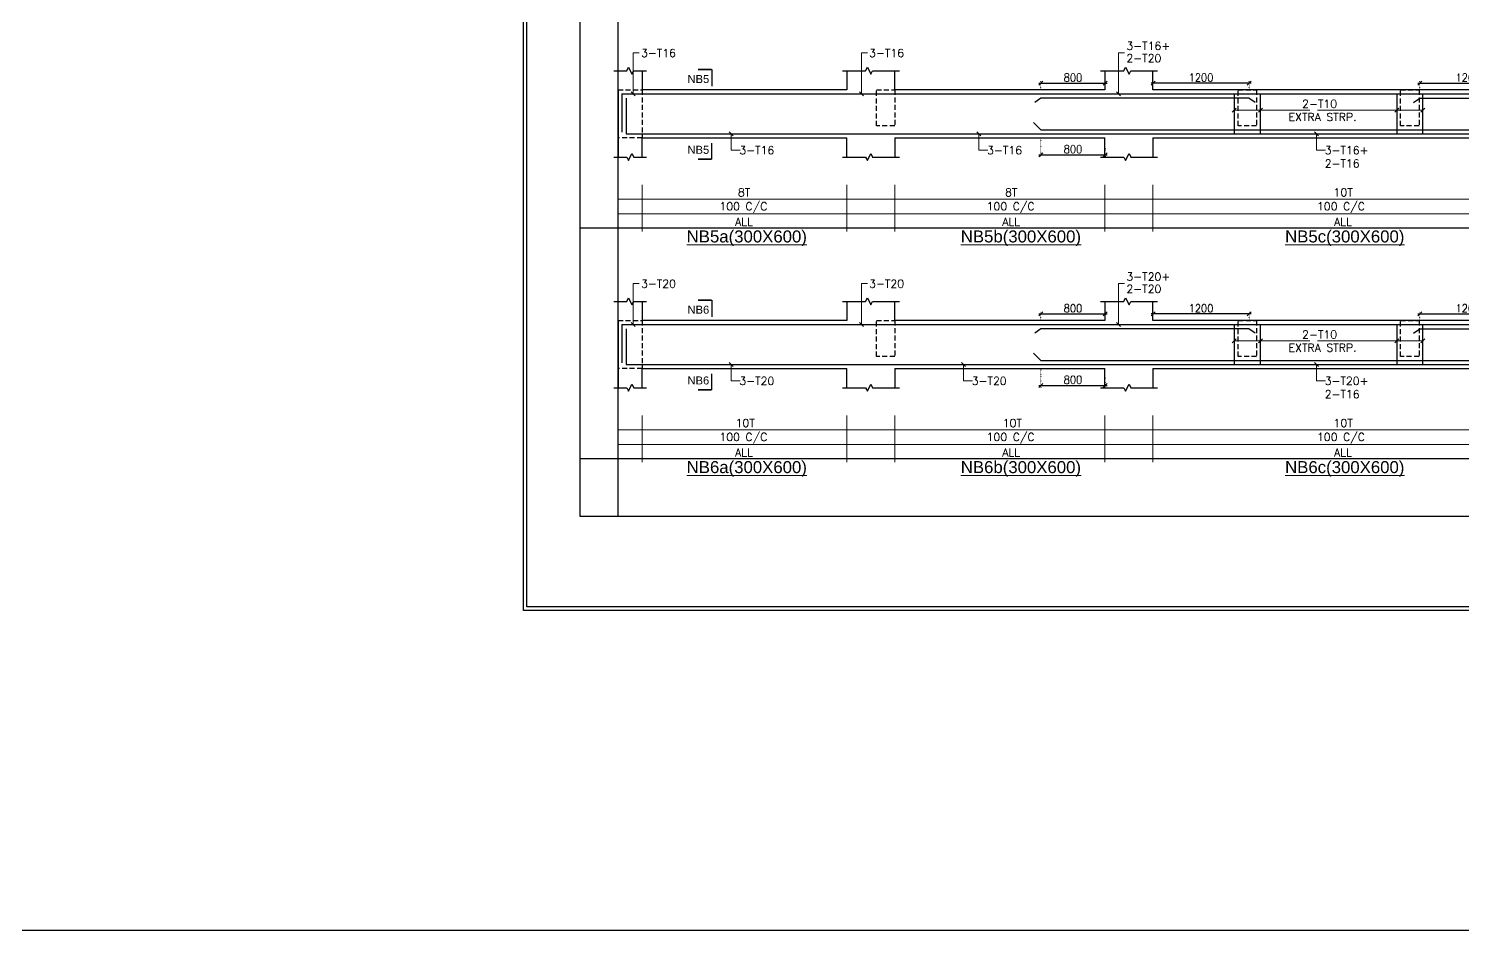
# Model space of a CAD drawing. Header units: millimetres. Extents: x 1864042 to 2029466, y -1645991 to -1593441.
# Drawn here: x 1905398 to 1923315, y -1645991 to -1634716 of the extents above; entities that cross this region are included whole.
import ezdxf

# ---------------------------------------------------------------- set-up
doc = ezdxf.new("R2010")
doc.units = ezdxf.units.MM
doc.header["$MEASUREMENT"] = 0
doc.header["$PDMODE"] = 98
doc.linetypes.add('DOT', pattern=[0.25, 0, -0.25])
doc.linetypes.add('HIDDEN', pattern=[0.375, 0.25, -0.125])
for name, color, linetype in [('DIM', 191, 'Continuous'), ('S- LAY OUT SEC. MARK.', 1, 'Continuous'), ('STEEL', 1, 'Continuous')]:
    doc.layers.add(name, color=color, linetype=linetype)
for name, color, linetype, lineweight in [('LEADER', 191, 'Continuous', 15), ('m-col', 1, 'Continuous', 20), ('s beam steel text', 7, 'Continuous', 18), ('S LS STEEL TEXT', 7, 'Continuous', 15), ('S- STTRUPS', 2, 'Continuous', 15), ('S-BEAM', 150, 'Continuous', 25), ('S-L.S. NO', 1, 'Continuous', 20)]:
    doc.layers.add(name, color=color, linetype=linetype, lineweight=lineweight)
doc.styles.add('COMPLEX', font='arial.ttf')
doc.styles.add('kalpesh', font='', dxfattribs={"width": 0.75})
doc.styles.add('ROMANS', font='romans.shx')
doc.styles.add('RS', font='romans.shx', dxfattribs={"width": 0.9})
doc.styles.get('kalpesh').set_extended_font_data('Arial Unicode MS')
doc.dimstyles.new('KALPESH PATEL', dxfattribs={"dimtxt": 75, "dimasz": 75, "dimexe": 50, "dimexo": 50, "dimgap": 3, "dimtad": 1, "dimdec": 0, "dimrnd": 0.5, "dimzin": 7, "dimdsep": 46, "dimtxsty": 'kalpesh', "dimblk": 'OBLIQUE', "dimcen": 0, "dimdle": 25, "dimclrd": 8, "dimclre": 8, "dimclrt": 7, "dimadec": 0, "dimazin": 0, "dimtfac": 1, "dimtdec": 0, "dimtofl": 0, "dimtmove": 1, "dimatfit": 0, "dimldrblk": 'OBLIQUE', "dimfxl": 1, "dimtolj": 1, "dimtzin": 0, "dimlwd": -1, "dimlwe": 25, "dimarcsym": 0})
doc.dimstyles.new('pag', dxfattribs={"dimtxt": 180, "dimasz": 150, "dimexe": 100, "dimexo": 0, "dimgap": 50, "dimtad": 1, "dimdec": 0, "dimzin": 0, "dimdsep": 46, "dimtxsty": 'ROMANS', "dimblk": 'OBLIQUE', "dimcen": 0, "dimdle": 100, "dimclrd": 256, "dimclre": 256, "dimclrt": 256, "dimadec": 0, "dimazin": 0, "dimtfac": 1, "dimtdec": 0, "dimtmove": 2, "dimatfit": 3, "dimfxl": 1, "dimtolj": 1, "dimtzin": 0, "dimlwd": -1, "dimlwe": -1, "dimarcsym": 0})

# ---------------------------------------------------------------- blocks, each defined once
blk = doc.blocks.new('_Oblique')
at = {"color": 0, "linetype": 'ByBlock', "lineweight": -2}
blk.add_line((-0.5, -0.5), (0.5, 0.5), dxfattribs=at)
blk = doc.blocks.new('*D118')
at = {"layer": 'Defpoints', "color": 0, "transparency": 16777216}
for p in [(1919449, -1635398), (1919449, -1635483), (1920649, -1635585)]:
    blk.add_point(p, dxfattribs=at)
at = {"layer": 'DIM', "ltscale": 4, "transparency": 16777216}
blk.add_line((1920674, -1635398), (1919424, -1635398), dxfattribs=at)
at = {"layer": 'DIM', "color": 191, "linetype": 'DOT', "ltscale": 4, "transparency": 16777216}
for p, q in [((1919449, -1635383), (1919449, -1635373)), ((1920649, -1635485), (1920649, -1635373))]:
    blk.add_line(p, q, dxfattribs=at)
at = {"layer": 'DIM', "linetype": 'ByBlock', "transparency": 16777216, "xscale": 50, "yscale": 50, "zscale": 50, "rotation": 180}
blk.add_blockref('_Oblique', (1919449, -1635398), dxfattribs=at)
at = {"layer": 'DIM', "linetype": 'ByBlock', "transparency": 16777216, "xscale": 50, "yscale": 50, "zscale": 50}
blk.add_blockref('_Oblique', (1920649, -1635398), dxfattribs=at)
at = {"layer": 'DIM', "color": 7, "transparency": 16777216, "insert": (1920049, -1635328), "char_height": 100, "attachment_point": 5, "style": 'RS'}
blk.add_mtext('\\A1;1200', dxfattribs=at)
blk = doc.blocks.new('*D119')
at = {"layer": 'Defpoints', "color": 0, "transparency": 16777216}
for p in [(1918849, -1635398), (1918049, -1635585), (1918849, -1635483)]:
    blk.add_point(p, dxfattribs=at)
at = {"layer": 'DIM', "ltscale": 4, "transparency": 16777216}
blk.add_line((1918024, -1635398), (1918874, -1635398), dxfattribs=at)
at = {"layer": 'DIM', "color": 191, "linetype": 'DOT', "ltscale": 4, "transparency": 16777216}
for p, q in [((1918049, -1635485), (1918049, -1635373)), ((1918849, -1635383), (1918849, -1635373))]:
    blk.add_line(p, q, dxfattribs=at)
at = {"layer": 'DIM', "linetype": 'ByBlock', "transparency": 16777216, "xscale": 50, "yscale": 50, "zscale": 50, "rotation": 180}
blk.add_blockref('_Oblique', (1918049, -1635398), dxfattribs=at)
at = {"layer": 'DIM', "linetype": 'ByBlock', "transparency": 16777216, "xscale": 50, "yscale": 50, "zscale": 50}
blk.add_blockref('_Oblique', (1918849, -1635398), dxfattribs=at)
at = {"layer": 'DIM', "color": 7, "transparency": 16777216, "insert": (1918449, -1635328), "char_height": 100, "attachment_point": 5, "style": 'RS'}
blk.add_mtext('\\A1;800', dxfattribs=at)
blk = doc.blocks.new('*D120')
at = {"layer": 'Defpoints', "color": 0, "transparency": 16777216}
for p in [(1923984, -1635398), (1922784, -1635585), (1923984, -1635483)]:
    blk.add_point(p, dxfattribs=at)
at = {"layer": 'DIM', "ltscale": 4, "transparency": 16777216}
blk.add_line((1922759, -1635398), (1924009, -1635398), dxfattribs=at)
at = {"layer": 'DIM', "color": 191, "linetype": 'DOT', "ltscale": 4, "transparency": 16777216}
for p, q in [((1922784, -1635485), (1922784, -1635373)), ((1923984, -1635383), (1923984, -1635373))]:
    blk.add_line(p, q, dxfattribs=at)
at = {"layer": 'DIM', "linetype": 'ByBlock', "transparency": 16777216, "xscale": 50, "yscale": 50, "zscale": 50, "rotation": 180}
blk.add_blockref('_Oblique', (1922784, -1635398), dxfattribs=at)
at = {"layer": 'DIM', "linetype": 'ByBlock', "transparency": 16777216, "xscale": 50, "yscale": 50, "zscale": 50}
blk.add_blockref('_Oblique', (1923984, -1635398), dxfattribs=at)
at = {"layer": 'DIM', "color": 7, "transparency": 16777216, "insert": (1923384, -1635328), "char_height": 100, "attachment_point": 5, "style": 'RS'}
blk.add_mtext('\\A1;1200', dxfattribs=at)
blk = doc.blocks.new('*D124')
at = {"layer": 'Defpoints', "color": 0, "transparency": 16777216}
for p in [(1919449, -1638283), (1919449, -1638367), (1920649, -1638469)]:
    blk.add_point(p, dxfattribs=at)
at = {"layer": 'DIM', "ltscale": 4, "transparency": 16777216}
blk.add_line((1920674, -1638283), (1919424, -1638283), dxfattribs=at)
at = {"layer": 'DIM', "color": 191, "linetype": 'DOT', "ltscale": 4, "transparency": 16777216}
for p, q in [((1919449, -1638267), (1919449, -1638258)), ((1920649, -1638369), (1920649, -1638258))]:
    blk.add_line(p, q, dxfattribs=at)
at = {"layer": 'DIM', "linetype": 'ByBlock', "transparency": 16777216, "xscale": 50, "yscale": 50, "zscale": 50, "rotation": 180}
blk.add_blockref('_Oblique', (1919449, -1638283), dxfattribs=at)
at = {"layer": 'DIM', "linetype": 'ByBlock', "transparency": 16777216, "xscale": 50, "yscale": 50, "zscale": 50}
blk.add_blockref('_Oblique', (1920649, -1638283), dxfattribs=at)
at = {"layer": 'DIM', "color": 7, "transparency": 16777216, "insert": (1920049, -1638213), "char_height": 100, "attachment_point": 5, "style": 'RS'}
blk.add_mtext('\\A1;1200', dxfattribs=at)
blk = doc.blocks.new('*D125')
at = {"layer": 'Defpoints', "color": 0, "transparency": 16777216}
for p in [(1918849, -1638283), (1918049, -1638469), (1918849, -1638367)]:
    blk.add_point(p, dxfattribs=at)
at = {"layer": 'DIM', "ltscale": 4, "transparency": 16777216}
blk.add_line((1918024, -1638283), (1918874, -1638283), dxfattribs=at)
at = {"layer": 'DIM', "color": 191, "linetype": 'DOT', "ltscale": 4, "transparency": 16777216}
for p, q in [((1918049, -1638369), (1918049, -1638258)), ((1918849, -1638267), (1918849, -1638258))]:
    blk.add_line(p, q, dxfattribs=at)
at = {"layer": 'DIM', "linetype": 'ByBlock', "transparency": 16777216, "xscale": 50, "yscale": 50, "zscale": 50, "rotation": 180}
blk.add_blockref('_Oblique', (1918049, -1638283), dxfattribs=at)
at = {"layer": 'DIM', "linetype": 'ByBlock', "transparency": 16777216, "xscale": 50, "yscale": 50, "zscale": 50}
blk.add_blockref('_Oblique', (1918849, -1638283), dxfattribs=at)
at = {"layer": 'DIM', "color": 7, "transparency": 16777216, "insert": (1918449, -1638213), "char_height": 100, "attachment_point": 5, "style": 'RS'}
blk.add_mtext('\\A1;800', dxfattribs=at)
blk = doc.blocks.new('*D126')
at = {"layer": 'Defpoints', "color": 0, "transparency": 16777216}
for p in [(1923984, -1638283), (1922784, -1638469), (1923984, -1638367)]:
    blk.add_point(p, dxfattribs=at)
at = {"layer": 'DIM', "ltscale": 4, "transparency": 16777216}
blk.add_line((1922759, -1638283), (1924009, -1638283), dxfattribs=at)
at = {"layer": 'DIM', "color": 191, "linetype": 'DOT', "ltscale": 4, "transparency": 16777216}
for p, q in [((1922784, -1638369), (1922784, -1638258)), ((1923984, -1638267), (1923984, -1638258))]:
    blk.add_line(p, q, dxfattribs=at)
at = {"layer": 'DIM', "linetype": 'ByBlock', "transparency": 16777216, "xscale": 50, "yscale": 50, "zscale": 50, "rotation": 180}
blk.add_blockref('_Oblique', (1922784, -1638283), dxfattribs=at)
at = {"layer": 'DIM', "linetype": 'ByBlock', "transparency": 16777216, "xscale": 50, "yscale": 50, "zscale": 50}
blk.add_blockref('_Oblique', (1923984, -1638283), dxfattribs=at)
at = {"layer": 'DIM', "color": 7, "transparency": 16777216, "insert": (1923384, -1638213), "char_height": 100, "attachment_point": 5, "style": 'RS'}
blk.add_mtext('\\A1;1200', dxfattribs=at)
blk = doc.blocks.new('*D129')
at = {"layer": 'Defpoints', "color": 0, "transparency": 16777216}
for p in [(1918049, -1635983), (1918849, -1636083), (1918849, -1636293)]:
    blk.add_point(p, dxfattribs=at)
at = {"layer": 'DIM', "color": 191, "linetype": 'DOT', "ltscale": 4, "transparency": 16777216}
for p, q in [((1918049, -1636083), (1918049, -1636318)), ((1918849, -1636183), (1918849, -1636318))]:
    blk.add_line(p, q, dxfattribs=at)
at = {"layer": 'DIM', "ltscale": 4, "transparency": 16777216}
blk.add_line((1918024, -1636293), (1918874, -1636293), dxfattribs=at)
at = {"layer": 'DIM', "linetype": 'ByBlock', "transparency": 16777216, "xscale": 50, "yscale": 50, "zscale": 50, "rotation": 180}
blk.add_blockref('_Oblique', (1918049, -1636293), dxfattribs=at)
at = {"layer": 'DIM', "linetype": 'ByBlock', "transparency": 16777216, "xscale": 50, "yscale": 50, "zscale": 50}
blk.add_blockref('_Oblique', (1918849, -1636293), dxfattribs=at)
at = {"layer": 'DIM', "color": 7, "transparency": 16777216, "insert": (1918449, -1636223), "char_height": 100, "attachment_point": 5, "style": 'RS'}
blk.add_mtext('\\A1;800', dxfattribs=at)
blk = doc.blocks.new('*D131')
at = {"layer": 'Defpoints', "color": 0, "transparency": 16777216}
for p in [(1918049, -1638867), (1918849, -1638967), (1918849, -1639177)]:
    blk.add_point(p, dxfattribs=at)
at = {"layer": 'DIM', "color": 191, "linetype": 'DOT', "ltscale": 4, "transparency": 16777216}
for p, q in [((1918049, -1638967), (1918049, -1639202)), ((1918849, -1639067), (1918849, -1639202))]:
    blk.add_line(p, q, dxfattribs=at)
at = {"layer": 'DIM', "ltscale": 4, "transparency": 16777216}
blk.add_line((1918024, -1639177), (1918874, -1639177), dxfattribs=at)
at = {"layer": 'DIM', "linetype": 'ByBlock', "transparency": 16777216, "xscale": 50, "yscale": 50, "zscale": 50, "rotation": 180}
blk.add_blockref('_Oblique', (1918049, -1639177), dxfattribs=at)
at = {"layer": 'DIM', "linetype": 'ByBlock', "transparency": 16777216, "xscale": 50, "yscale": 50, "zscale": 50}
blk.add_blockref('_Oblique', (1918849, -1639177), dxfattribs=at)
at = {"layer": 'DIM', "color": 7, "transparency": 16777216, "insert": (1918449, -1639107), "char_height": 100, "attachment_point": 5, "style": 'RS'}
blk.add_mtext('\\A1;800', dxfattribs=at)

msp = doc.modelspace()

# ---------------------------------------------------------------- linework, layer by layer
at = {"color": 2}
msp.add_lwpolyline([(2029466.2, -1645991.4), (1864041.6, -1645991.4), (1864041.6, -1593441.4), (2029466.2, -1593441.4)], close=True, dxfattribs=at)
at = {"lineweight": -3}
for points in [[(1943081, -1641991.4), (1911581, -1641991.4), (1911581, -1597441.4), (1943081, -1597441.4)], [(1911624.5, -1641947.9), (1911624.5, -1597484.9), (1943037.5, -1597484.9), (1943037.5, -1641947.9)]]:
    msp.add_lwpolyline(points, close=True, dxfattribs=at)
at = {"layer": 'Defpoints', "color": 251}
for p, q in [((1912763.5, -1640816.4), (1912763.5, -1631330.3)), ((1934985.6, -1637211.2), (1912291.4, -1637211.2)), ((1934985.6, -1640095.7), (1912291.4, -1640095.7))]:
    msp.add_line(p, q, dxfattribs=at)
msp.add_lwpolyline([(1939533, -1631330.3), (1939533, -1635124.7), (1934985.6, -1635124.7), (1934985.6, -1640816.4), (1912291.4, -1640816.4), (1912291.4, -1631330.3)], close=True, dxfattribs=at)
at = {"layer": 'm-col', "lineweight": 25}
for p, q in [((1912763.5, -1635482.6), (1912763.5, -1635243.1)), ((1913063.5, -1635243.1), (1913063.5, -1635482.6)), ((1915621.6, -1635243.1), (1915621.6, -1635482.6)), ((1916221.6, -1635482.6), (1916221.6, -1635243.1)), ((1918848.5, -1635243.1), (1918848.5, -1635482.6)), ((1919448.5, -1635482.6), (1919448.5, -1635243.1)), ((1912763.5, -1635482.6), (1912763.5, -1636082.6)), ((1912763.5, -1636082.6), (1912763.5, -1636322.2)), ((1913063.5, -1636322.2), (1913063.5, -1636082.6)), ((1915621.6, -1636322.2), (1915621.6, -1636082.6)), ((1916221.6, -1636082.6), (1916221.6, -1636322.2)), ((1918848.5, -1636322.2), (1918848.5, -1636082.6)), ((1919448.5, -1636082.6), (1919448.5, -1636322.2)), ((1912763.5, -1638367.1), (1912763.5, -1638127.5)), ((1913063.5, -1638127.5), (1913063.5, -1638367.1)), ((1915621.6, -1638127.5), (1915621.6, -1638367.1)), ((1916221.6, -1638367.1), (1916221.6, -1638127.5)), ((1918848.5, -1638127.5), (1918848.5, -1638367.1)), ((1919448.5, -1638367.1), (1919448.5, -1638127.5)), ((1912763.5, -1638367.1), (1912763.5, -1638967.1)), ((1912763.5, -1638967.1), (1912763.5, -1639206.7)), ((1913063.5, -1639206.7), (1913063.5, -1638967.1)), ((1915621.6, -1639206.7), (1915621.6, -1638967.1)), ((1916221.6, -1638967.1), (1916221.6, -1639206.7)), ((1918848.5, -1639206.7), (1918848.5, -1638967.1)), ((1919448.5, -1638967.1), (1919448.5, -1639206.7))]:
    msp.add_line(p, q, dxfattribs=at)
for points in [[(1912708.8, -1635243.1), (1912871.8, -1635243.1), (1912894, -1635199.5), (1912937.1, -1635286.6), (1912959.3, -1635243.1), (1913120.6, -1635243.1)], [(1915566.9, -1635243.1), (1915857.8, -1635243.1), (1915880, -1635199.5), (1915923.1, -1635286.6), (1915945.3, -1635243.1), (1916278.7, -1635243.1)], [(1918793.8, -1635243.1), (1919084.7, -1635243.1), (1919106.9, -1635199.5), (1919150, -1635286.6), (1919172.2, -1635243.1), (1919505.6, -1635243.1)], [(1912708.8, -1636322.2), (1912871.8, -1636322.2), (1912894, -1636365.8), (1912937.1, -1636278.6), (1912959.3, -1636322.2), (1913120.6, -1636322.2)], [(1915566.9, -1636322.2), (1915857.8, -1636322.2), (1915880, -1636365.8), (1915923.1, -1636278.6), (1915945.3, -1636322.2), (1916278.7, -1636322.2)], [(1918793.8, -1636322.2), (1919084.7, -1636322.2), (1919106.9, -1636365.8), (1919150, -1636278.6), (1919172.2, -1636322.2), (1919505.6, -1636322.2)], [(1912708.8, -1638127.5), (1912871.8, -1638127.5), (1912894, -1638084), (1912937.1, -1638171.1), (1912959.3, -1638127.5), (1913120.6, -1638127.5)], [(1915566.9, -1638127.5), (1915857.8, -1638127.5), (1915880, -1638084), (1915923.1, -1638171.1), (1915945.3, -1638127.5), (1916278.7, -1638127.5)], [(1918793.8, -1638127.5), (1919084.7, -1638127.5), (1919106.9, -1638084), (1919150, -1638171.1), (1919172.2, -1638127.5), (1919505.6, -1638127.5)], [(1912708.8, -1639206.7), (1912871.8, -1639206.7), (1912894, -1639250.3), (1912937.1, -1639163.1), (1912959.3, -1639206.7), (1913120.6, -1639206.7)], [(1915566.9, -1639206.7), (1915857.8, -1639206.7), (1915880, -1639250.3), (1915923.1, -1639163.1), (1915945.3, -1639206.7), (1916278.7, -1639206.7)], [(1918793.8, -1639206.7), (1919084.7, -1639206.7), (1919106.9, -1639250.3), (1919150, -1639163.1), (1919172.2, -1639206.7), (1919505.6, -1639206.7)]]:
    msp.add_lwpolyline(points, dxfattribs=at)
at = {"layer": 'S- LAY OUT SEC. MARK.', "ltscale": 50}
for p, q in [((1913935.1, -1635227.8), (1913935.1, -1635435.6)), ((1913935.1, -1636348.8), (1913935.1, -1636150)), ((1913935.1, -1638112.3), (1913935.1, -1638320.1)), ((1913935.1, -1639233.3), (1913935.1, -1639034.5))]:
    msp.add_line(p, q, dxfattribs=at)
at = {"layer": 'S- LAY OUT SEC. MARK.', "ltscale": 50, "const_width": 19.2}
for points in [[(1913935.1, -1635227.8), (1913761.7, -1635227.8)], [(1913935.1, -1636348.8), (1913761.7, -1636348.8)], [(1913935.1, -1638112.3), (1913761.7, -1638112.3)], [(1913935.1, -1639233.3), (1913761.7, -1639233.3)]]:
    msp.add_lwpolyline(points, dxfattribs=at)
at = {"layer": 'S- STTRUPS', "ltscale": 50}
for p, q in [((1912763.5, -1636668.3), (1912763.5, -1637254)), ((1913063.5, -1636668.3), (1913063.5, -1637254)), ((1915621.6, -1636668.3), (1915621.6, -1637254)), ((1916221.6, -1636668.3), (1916221.6, -1637254)), ((1918848.5, -1636668.3), (1918848.5, -1637254)), ((1919448.5, -1636668.3), (1919448.5, -1637254)), ((1931123.5, -1636849.2), (1912763.5, -1636849.2)), ((1931123.5, -1637030.2), (1912763.5, -1637030.2)), ((1931123.5, -1637211.2), (1912763.5, -1637211.2)), ((1912763.5, -1639552.7), (1912763.5, -1640138.5)), ((1913063.5, -1639552.7), (1913063.5, -1640138.5)), ((1915621.6, -1639552.7), (1915621.6, -1640138.5)), ((1916221.6, -1639552.7), (1916221.6, -1640138.5)), ((1918848.5, -1639552.7), (1918848.5, -1640138.5)), ((1919448.5, -1639552.7), (1919448.5, -1640138.5)), ((1931123.5, -1639733.7), (1912763.5, -1639733.7)), ((1931123.5, -1639914.7), (1912763.5, -1639914.7)), ((1931123.5, -1640095.7), (1912763.5, -1640095.7))]:
    msp.add_line(p, q, dxfattribs=at)
at = {"layer": 'S-BEAM'}
for p, q in [((1915621.6, -1635482.6), (1913063.5, -1635482.6)), ((1918848.5, -1635482.6), (1916221.6, -1635482.6)), ((1923983.5, -1635482.6), (1919448.5, -1635482.6)), ((1913063.5, -1636082.6), (1915621.6, -1636082.6)), ((1916221.6, -1636082.6), (1918848.5, -1636082.6)), ((1919448.5, -1636082.6), (1923983.5, -1636082.6)), ((1915621.6, -1638367.1), (1913063.5, -1638367.1)), ((1918848.5, -1638367.1), (1916221.6, -1638367.1)), ((1923983.5, -1638367.1), (1919448.5, -1638367.1)), ((1913063.5, -1638967.1), (1915621.6, -1638967.1)), ((1916221.6, -1638967.1), (1918848.5, -1638967.1)), ((1919448.5, -1638967.1), (1923983.5, -1638967.1))]:
    msp.add_line(p, q, dxfattribs=at)
at = {"layer": 'S-BEAM', "linetype": 'HIDDEN', "ltscale": 250}
for points in [[(1912763.5, -1635482.6), (1913063.5, -1635482.6), (1913063.5, -1636082.6), (1912763.5, -1636082.6)], [(1915991.6, -1635482.6), (1916221.6, -1635482.6), (1916221.6, -1635932.6), (1915991.6, -1635932.6)], [(1920513.5, -1635482.6), (1920743.5, -1635482.6), (1920743.5, -1635932.6), (1920513.5, -1635932.6)], [(1922543.5, -1635482.6), (1922773.5, -1635482.6), (1922773.5, -1635932.6), (1922543.5, -1635932.6)], [(1912763.5, -1638367.1), (1913063.5, -1638367.1), (1913063.5, -1638967.1), (1912763.5, -1638967.1)], [(1915991.6, -1638367.1), (1916221.6, -1638367.1), (1916221.6, -1638817.1), (1915991.6, -1638817.1)], [(1920513.5, -1638367.1), (1920743.5, -1638367.1), (1920743.5, -1638817.1), (1920513.5, -1638817.1)], [(1922543.5, -1638367.1), (1922773.5, -1638367.1), (1922773.5, -1638817.1), (1922543.5, -1638817.1)]]:
    msp.add_lwpolyline(points, close=True, dxfattribs=at)
at = {"layer": 'STEEL', "lineweight": 25}
for p, q in [((1912811.5, -1635532.6), (1931075.5, -1635532.6)), ((1912811.5, -1635532.6), (1912811.5, -1636010.7)), ((1912863.5, -1635586.6), (1912863.5, -1636032.6)), ((1912863.5, -1636032.6), (1931023.5, -1636032.6)), ((1912811.5, -1638417.1), (1931075.5, -1638417.1)), ((1912811.5, -1638417.1), (1912811.5, -1638895.2)), ((1912863.5, -1638471.1), (1912863.5, -1638917.1)), ((1912863.5, -1638917.1), (1931023.5, -1638917.1))]:
    msp.add_line(p, q, dxfattribs=at)
for points in [[(1920725.8, -1635639.5), (1920648.5, -1635584.6), (1918048.5, -1635584.6), (1917971.2, -1635639.5)], [(1922706.2, -1635639.5), (1922783.5, -1635584.6), (1925633.5, -1635584.6), (1925710.8, -1635639.5)], [(1917956.2, -1635890.3), (1918048.5, -1635982.6), (1925633.5, -1635982.6), (1925725.8, -1635890.3)], [(1920725.8, -1638524), (1920648.5, -1638469.1), (1918048.5, -1638469.1), (1917971.2, -1638524)], [(1922706.2, -1638524), (1922783.5, -1638469.1), (1925633.5, -1638469.1), (1925710.8, -1638524)], [(1917956.2, -1638774.8), (1918048.5, -1638867.1), (1925633.5, -1638867.1), (1925725.8, -1638774.8)]]:
    msp.add_lwpolyline(points, dxfattribs=at)
at = {"layer": 'STEEL', "linetype": 'ByBlock'}
for points in [[(1920464.1, -1635532.6), (1920464.1, -1636032.2)], [(1920793, -1636032.8), (1920793, -1635532.6)], [(1922494.1, -1635532.6), (1922494.1, -1636032.2)], [(1922823, -1636032.8), (1922823, -1635532.6)], [(1920464.1, -1638417.1), (1920464.1, -1638916.7)], [(1920793, -1638917.3), (1920793, -1638417.1)], [(1922494.1, -1638417.1), (1922494.1, -1638916.7)], [(1922823, -1638917.3), (1922823, -1638417.1)]]:
    msp.add_lwpolyline(points, dxfattribs=at)

# ---------------------------------------------------------------- texts
at = {"layer": 's beam steel text', "style": 'RS'}
for s, p in [('100 C/C', (1914030.3, -1636987.9)), ('8T', (1914260.8, -1636813.3)), ('100 C/C', (1917369, -1636987.9)), ('8T', (1917599.5, -1636813.3)), ('100 C/C', (1921497.6, -1636987.9)), ('10T', (1921705.1, -1636813.3)), ('ALL', (1914226.2, -1637182.6)), ('ALL', (1917564.9, -1637182.6)), ('ALL', (1921711.5, -1637182.6)), ('10T', (1914232.1, -1639697.8)), ('10T', (1917570.8, -1639697.8)), ('10T', (1921705.1, -1639697.8)), ('100 C/C', (1914030.3, -1639872.3)), ('100 C/C', (1917369, -1639872.3)), ('100 C/C', (1921497.6, -1639872.3)), ('ALL', (1914226.2, -1640067.1)), ('ALL', (1917564.9, -1640067.1)), ('ALL', (1921711.5, -1640067.1))]:
    msp.add_text(s, height=100, rotation=360, dxfattribs=at).set_placement(p)
at = {"layer": 'S LS STEEL TEXT', "style": 'RS'}
for s, p in [('3-T16+', (1919116.3, -1634982.5)), ('3-T16', (1913050.2, -1635071.3)), ('3-T16', (1915901.2, -1635071.3)), ('2-T20', (1919116.3, -1635135.8)), ('2-T10', (1921312.8, -1635706.5)), ('EXTRA STRP.', (1921143.7, -1635871)), ('3-T16', (1914278.7, -1636286.8)), ('3-T16', (1917375.5, -1636286.8)), ('3-T16+', (1921593.9, -1636286.8)), ('2-T16', (1921593.9, -1636452.6)), ('3-T20+', (1919116.3, -1637867)), ('3-T20', (1913050.2, -1637955.8)), ('3-T20', (1915901.2, -1637955.8)), ('2-T20', (1919116.3, -1638020.3)), ('2-T10', (1921312.8, -1638591)), ('EXTRA STRP.', (1921143.7, -1638755.5)), ('3-T20', (1914278.7, -1639171.3)), ('3-T20', (1917183.2, -1639171.3)), ('3-T20+', (1921593.9, -1639171.3)), ('2-T16', (1921593.9, -1639337))]:
    msp.add_text(s, height=100, rotation=360, dxfattribs=at).set_placement(p)
at = {"layer": 'S-L.S. NO', "style": 'COMPLEX'}
for s, height, rotation, p in [('NB5', 100, 360, (1913631.4, -1635395.9)), ('NB5', 100, 0, (1913631.4, -1636281.1)), ('%%UNB5a(300X600)', 150, 0, (1913621, -1637389.5)), ('%%UNB5b(300X600)', 150, 0, (1917046.7, -1637389.5)), ('%%UNB5c(300X600)', 150, 0, (1921099.9, -1637389.5)), ('NB6', 100, 360, (1913631.4, -1638280.4)), ('NB6', 100, 0, (1913631.4, -1639165.6)), ('%%UNB6a(300X600)', 150, 0, (1913621, -1640273.9)), ('%%UNB6b(300X600)', 150, 0, (1917046.7, -1640273.9)), ('%%UNB6c(300X600)', 150, 0, (1921099.9, -1640273.9))]:
    msp.add_text(s, height=height, rotation=rotation, dxfattribs=at).set_placement(p)

# ---------------------------------------------------------------- dimensions: what is measured, and where the dimension line sits
at = {"layer": 'DIM', "ltscale": 4}
for base, p1, p2, picture, middle in [((1918848.5, -1635398.3), (1918048.5, -1635584.6), (1918848.5, -1635482.6), '*D119', (1918448.5, -1635328.3)), ((1923983.5, -1635398.3), (1922783.5, -1635584.6), (1923983.5, -1635482.6), '*D120', (1923383.5, -1635328.3)), ((1918848.5, -1638282.8), (1918048.5, -1638469.1), (1918848.5, -1638367.1), '*D125', (1918448.5, -1638212.8)), ((1923983.5, -1638282.8), (1922783.5, -1638469.1), (1923983.5, -1638367.1), '*D126', (1923383.5, -1638212.8))]:
    dim = msp.add_linear_dim(base=base, p1=p1, p2=p2, dimstyle='pag', override={"dimtxt": 100, "dimasz": 50, "dimexe": 25, "dimexo": 100, "dimgap": 20, "dimtxsty": 'RS', "dimdle": 25, "dimclre": 191, "dimclrt": 7, "dimtmove": 0}, dxfattribs=at)
    dim.commit()
    dim.dimension.update_dxf_attribs({"geometry": picture, "text_midpoint": middle})
for base, p1, p2, picture, middle in [((1919448.5, -1635398.3), (1920648.5, -1635584.6), (1919448.5, -1635482.6), '*D118', (1920048.5, -1635328.3)), ((1918848.5, -1636292.9), (1918048.5, -1635982.6), (1918848.5, -1636082.6), '*D129', (1918448.5, -1636222.9)), ((1919448.5, -1638282.8), (1920648.5, -1638469.1), (1919448.5, -1638367.1), '*D124', (1920048.5, -1638212.8)), ((1918848.5, -1639177.4), (1918048.5, -1638867.1), (1918848.5, -1638967.1), '*D131', (1918448.5, -1639107.4))]:
    dim = msp.add_linear_dim(base=base, p1=p1, p2=p2, angle=180, dimstyle='pag', override={"dimtxt": 100, "dimasz": 50, "dimexe": 25, "dimexo": 100, "dimgap": 20, "dimtxsty": 'RS', "dimdle": 25, "dimclre": 191, "dimclrt": 7, "dimtmove": 0}, dxfattribs=at)
    dim.commit()
    dim.dimension.update_dxf_attribs({"geometry": picture, "text_midpoint": middle})

# ---------------------------------------------------------------- leaders
at = {"layer": 'LEADER', "linetype": 'ByBlock'}
for points in [[(1912953.5, -1635532.6), (1912953.5, -1635018), (1913027.8, -1635018)], [(1915804.5, -1635532.6), (1915804.5, -1635018), (1915878.8, -1635018)], [(1919019.6, -1635532.6), (1919019.6, -1635018), (1919094, -1635018)], [(1920464.1, -1635733.7), (1921406.8, -1635733.7)], [(1920793, -1635733.7), (1921406.8, -1635733.7)], [(1922823, -1635733.7), (1921505.5, -1635733.7)], [(1922494.1, -1635733.7), (1921505.5, -1635733.7)], [(1914176.1, -1636032.6), (1914176.1, -1636235.1), (1914288.6, -1636235.1)], [(1917272.9, -1636032.6), (1917272.9, -1636235.1), (1917385.5, -1636235.1)], [(1921491.3, -1636032.6), (1921491.3, -1636235.1), (1921603.9, -1636235.1)], [(1912953.5, -1638417.1), (1912953.5, -1637902.5), (1913027.8, -1637902.5)], [(1915804.5, -1638417.1), (1915804.5, -1637902.5), (1915878.8, -1637902.5)], [(1919019.6, -1638417.1), (1919019.6, -1637902.5), (1919094, -1637902.5)], [(1920464.1, -1638618.2), (1921406.8, -1638618.2)], [(1920793, -1638618.2), (1921406.8, -1638618.2)], [(1922823, -1638618.2), (1921505.5, -1638618.2)], [(1922494.1, -1638618.2), (1921505.5, -1638618.2)], [(1914176.1, -1638917.1), (1914176.1, -1639119.6), (1914288.6, -1639119.6)], [(1917080.6, -1638917.1), (1917080.6, -1639119.6), (1917193.2, -1639119.6)], [(1921491.3, -1638917.1), (1921491.3, -1639119.6), (1921603.9, -1639119.6)]]:
    msp.add_leader(points, dimstyle='KALPESH PATEL', override={"dimasz": 50, "dimtad": 0, "dimclrd": 256, "dimfxl": 100, "dimfxlon": 1, "dimtfill": 1, "dimtfillclr": 256, "dimarcsym": 2}, dxfattribs=at)

doc.saveas('drawing.dxf')
